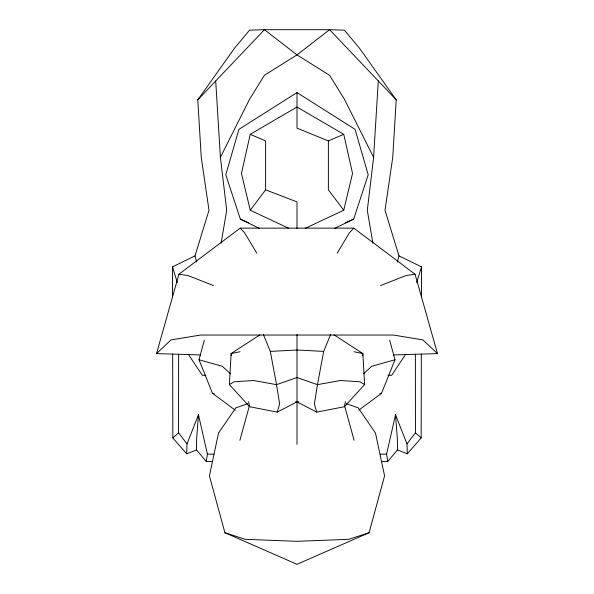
<?xml version="1.0" encoding="UTF-8"?>
<svg xmlns="http://www.w3.org/2000/svg" width="594" height="594" viewBox="0 0 594 594"><rect width="100%" height="100%" fill="white"/><g stroke="black" fill="none" stroke-linecap="round" stroke-linejoin="round"><path stroke-width="0.89" d="M212.578 461.553L206.252 461.545L207.403 454.091L198.478 414.753L196.629 438.877L196.525 449.903L186.694 453.823L187.013 443.889L178.564 432.811L178.616 354.106M250.245 210.246L265.622 189.842L265.622 140.956L250.245 134.311L241.461 173.433L250.245 210.246L288.654 228.259M381.422 461.553L387.748 461.545L386.597 454.091L395.522 414.753L397.371 438.877L397.475 449.903L407.306 453.823L421.168 437.919L421.332 354.098M421.436 297.49L421.488 266.869L398.982 255.88L385.009 210.276L392.745 157.336L396.22 99.866L359.511 48.255L344.446 30.168L329.581 29.7L264.419 29.7L249.554 30.168L234.489 48.255L197.78 99.866L201.255 157.336L208.991 210.276L195.018 255.88L196.577 261.984M298.834 401.9L297 401.863L277.242 412.132L249.532 406.697L229.418 384.578L231.111 353.571L259.934 334.875M372.869 243.117L367.3 210.283L373.604 157.336L378.296 80.925L329.581 29.7L297 54.871L264.419 75.282L249.554 99.302L220.396 157.336L226.7 210.283L221.131 243.117M362.637 355.346L362.889 353.571L334.066 334.875M295.166 401.9L297 401.863L316.758 412.132L344.468 406.697L345.396 401.633M330.702 334.274L323.685 351.403L317.456 384.652L314.367 404.054L316.758 412.132M305.346 228.259L343.755 210.246L352.539 173.433L343.755 134.311L297 107.024L250.245 134.311M397.423 261.984L398.982 255.88M235.179 410.142L212.437 393.28L199.012 359.741L204.321 340.236M247.691 403.712L235.759 407.863L218.51 433.071L209.422 475.92L224.911 532.721L297 564.3L369.089 532.721L384.578 475.92L375.49 433.071L358.241 407.863L346.309 403.712M239.909 440.273L249.265 406.393M200.601 354.93L156.512 353.616L178.928 274.228L240.191 228.133L353.809 228.133L415.072 274.228L437.488 353.616L393.198 354.93M277.242 412.132L279.633 404.054L276.544 384.652L270.315 351.403L263.298 334.274M416.669 282.581L421.488 266.869M334.489 228.467L353.653 219.149L368.206 174.77L355.101 129.358L297 92.582L238.899 129.358L225.794 174.77L240.347 219.149L259.511 228.467M187.013 443.889L198.478 414.753M358.821 410.142L381.563 393.28L394.988 359.741L389.679 340.236M337.169 253.222L349.48 232.707L353.809 228.133M405.227 354.93L391.676 375.289L388.001 375.289M407.306 453.823L406.987 443.889L415.436 432.811L415.384 354.106M387.748 461.545L397.475 449.903M344.468 406.697L364.582 384.578L362.889 353.571L354.017 351.737M197.78 99.866L264.419 29.7L297 54.871L329.581 75.282L344.446 99.302L373.604 157.336M156.512 353.616L171.042 339.924L200.594 335.038L393.406 335.038L422.958 339.924L437.488 353.616M363.535 373.789L371.644 366.32L394.988 359.741M186.694 453.823L172.832 437.919L178.564 432.811M229.418 384.578L234.088 381.779L253.571 380.509L276.544 384.652L297 377.532L317.456 384.652L340.429 380.509L359.912 381.779L364.582 384.578M172.564 297.49L172.512 266.869L195.018 255.88M345.196 222.809L353.653 219.149M297 92.582L297 128.118L328.378 140.956L343.755 134.311M380.487 285.617L406.081 275.497L415.072 274.228M369.089 532.721L348.745 539.315L297 541.334L245.255 539.315L224.911 532.721M379.766 393.688L381.563 393.28M239.983 351.737L231.111 353.571L231.363 355.346M270.315 351.403L297 350.014L323.685 351.403M380.138 454.224L386.597 454.091M205.999 375.289L202.324 375.289L188.773 354.93M207.403 454.091L213.862 454.224M178.928 274.228L187.919 275.497L213.513 285.617M212.437 393.28L214.234 393.688M199.012 359.741L222.356 366.32L230.465 373.789M265.622 189.842L297 201.915L297 228.512M240.347 219.149L248.804 222.809M415.436 432.811L421.168 437.919M378.296 80.925L396.22 99.866M240.191 228.133L244.52 232.707L256.831 253.222M196.525 449.903L206.252 461.545M343.755 210.246L328.378 189.842L328.378 140.956M395.522 414.753L406.987 443.889M172.512 266.869L177.331 282.581M344.735 406.393L354.091 440.273M248.604 401.633L249.532 406.697M215.704 80.925L220.396 157.336M172.668 354.098L172.832 437.919M297 334.481L297 444.305"/></g></svg>
